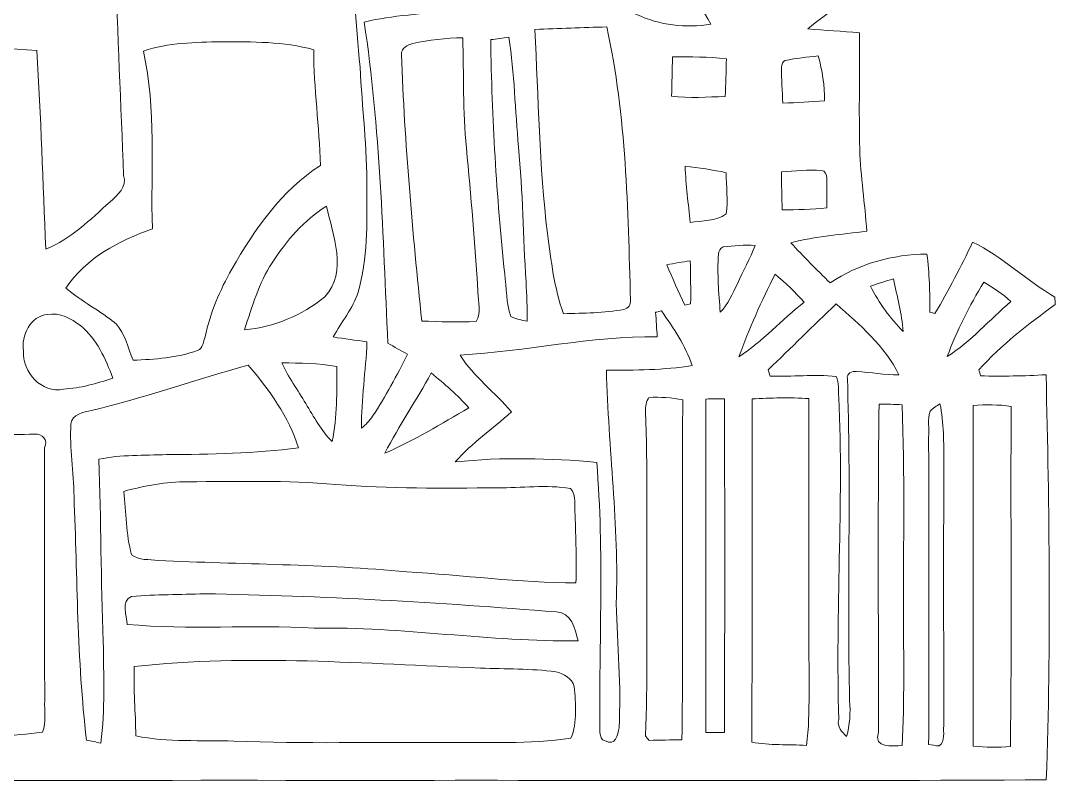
# Model space of a CAD drawing. Header units: centimetres. Extents: x -13.3 to 13.3, y -16 to 16.
# Drawn here: x -3.99 to 13.34, y -16.05 to -3.3 of the extents above; entities that cross this region are included whole.
import ezdxf

# ---------------------------------------------------------------- set-up
doc = ezdxf.new("R2010")
doc.units = ezdxf.units.CM
doc.header["$MEASUREMENT"] = 0
doc.layers.add('Layer 1', color=7, linetype='Continuous')

msp = doc.modelspace()

# ---------------------------------------------------------------- linework, layer by layer
at = {"layer": 'Layer 1', "color": 251, "lineweight": 9}
for points, knots in [([(-0.97279, 16.02839), (-0.94845, 16.03051), (-0.89977, 16.03404), (-0.87543, 16.0358), (-0.87543, 16.0358), (-0.523, 15.35882), (-0.24501, 14.64233), (0.14375, 13.9851), (0.14375, 13.9851), (0.83555, 14.03485), (1.5277, 14.08388), (2.21985, 14.12551), (2.21985, 14.12551), (1.86636, 13.57694), (1.42539, 13.08834), (1.05674, 12.54965), (1.05674, 12.54965), (1.00524, 12.47839), (1.06415, 12.39231), (1.09309, 12.32599), (1.09309, 12.32599), (1.34108, 11.83351), (1.60072, 11.34739), (1.85331, 10.85702), (1.85331, 10.85702), (2.05475, 10.51624), (1.79122, 10.14441), (1.73513, 9.79693), (1.73513, 9.79693), (2.10802, 10.02235), (2.38318, 10.3649), (2.69752, 10.65912), (2.69752, 10.65912), (3.00832, 10.24143), (3.36427, 9.85514), (3.63026, 9.40605), (3.63026, 9.40605), (3.3491, 9.25259), (3.0256, 9.18345), (2.76243, 8.99753), (2.76243, 8.99753), (3.04289, 8.94532), (3.32864, 8.92557), (3.60874, 8.87053), (3.60874, 8.87053), (3.68812, 8.21542), (3.61827, 7.55361), (3.61121, 6.89568), (3.61121, 6.89568), (3.57347, 6.8156), (3.65954, 6.60288), (3.51737, 6.57324), (3.51737, 6.57324), (3.23268, 6.50304), (2.95152, 6.40779), (2.71304, 6.23175), (2.71304, 6.23175), (2.72292, 5.90967), (2.73985, 5.58758), (2.7836, 5.26797), (2.7836, 5.26797), (3.41965, 5.67472), (3.85604, 6.3009), (4.38027, 6.82865), (4.38027, 6.82865), (4.45647, 6.92285), (4.55525, 6.76833), (4.59017, 6.71894), (4.59017, 6.71894), (4.96905, 6.20318), (5.31795, 5.66519), (5.67214, 5.13215), (5.67214, 5.13215), (5.20612, 4.92295), (4.7013, 4.81676), (4.23528, 4.60757), (4.23528, 4.60757), (4.1559, 4.57194), (4.08817, 4.5169), (4.02396, 4.4594), (4.02396, 4.4594), (4.65401, 4.40225), (5.28832, 4.40825), (5.91803, 4.34686), (5.91803, 4.34686), (6.05632, 2.56357), (6.15686, 0.77746), (6.27857, -1.00689), (6.27857, -1.00689), (6.2888, -1.15612), (6.30008, -1.3064), (6.29762, -1.45668), (6.29762, -1.45668), (5.98964, -1.46339), (5.68167, -1.47185), (5.37475, -1.49161), (5.37475, -1.49161), (5.67461, -1.71421), (6.03691, -1.82428), (6.35124, -2.02148), (6.35124, -2.02148), (5.91132, -2.35168), (5.40544, -2.5884), (4.99093, -2.95352), (4.99093, -2.95352), (5.43931, -2.99656), (5.91168, -2.98739), (6.32584, -3.19129), (6.32584, -3.19129), (6.70895, -3.37156), (7.1531, -3.42589), (7.57079, -3.35745), (7.57079, -3.35745), (7.30303, -2.85898), (6.9566, -2.40989), (6.62499, -1.9534), (6.62499, -1.9534), (7.19191, -1.78724), (7.77787, -1.70116), (8.35149, -1.56287), (8.35149, -1.56287), (8.40052, -1.92658), (8.3596, -2.29594), (8.39276, -2.66177), (8.39276, -2.66177), (8.639, -2.3792), (8.82774, -2.05288), (9.06374, -1.76219), (9.06374, -1.76219), (9.38159, -1.99361), (9.69698, -2.22786), (10.00884, -2.46739), (10.00884, -2.46739), (10.11008, -2.54395), (10.20075, -2.63461), (10.26989, -2.74221), (10.26989, -2.74221), (9.89383, -2.94082), (9.52095, -3.15355), (9.1978, -3.43294), (9.1978, -3.43294), (9.4839, -3.4647), (9.77318, -3.46893), (10.05999, -3.50068), (10.05999, -3.50068), (10.06493, -4.15085), (10.05257, -4.80102), (10.06528, -5.45154), (10.06528, -5.45154), (10.07974, -5.91086), (10.15524, -6.36629), (10.1824, -6.82526), (10.1824, -6.82526), (9.75731, -6.88417), (9.32621, -6.91133), (8.90993, -7.01858), (8.90993, -7.01858), (9.12337, -7.24929), (9.34526, -7.47296), (9.57104, -7.69203), (9.57104, -7.69203), (10.04729, -7.37065), (10.62055, -7.21402), (11.19241, -7.20943), (11.19241, -7.20943), (11.23227, -7.53152), (11.24462, -7.85854), (11.24003, -8.18345), (11.24003, -8.18345), (11.26155, -8.18909), (11.30459, -8.20003), (11.32611, -8.20568), (11.32611, -8.20568), (11.55577, -7.81797), (11.76426, -7.41792), (11.95652, -7.01046), (11.95652, -7.01046), (12.45817, -7.24894), (12.85752, -7.65146), (13.33447, -7.93192), (13.33447, -7.93192), (13.33694, -7.97319), (13.33941, -8.01447), (13.34259, -8.0561), (13.34259, -8.0561), (12.88433, -8.38242), (12.44159, -8.73378), (12.0613, -9.15006), (12.0613, -9.15006), (12.06835, -9.17546), (12.08282, -9.22626), (12.09023, -9.25166), (12.09023, -9.25166), (12.4557, -9.26013), (12.82259, -9.25413), (13.18807, -9.23261), (13.18807, -9.23261), (13.24028, -11.49498), (13.27697, -13.76016), (13.19019, -16.02253), (13.19019, -16.02253), (9.41899, -16.04898), (5.6478, -16.02641), (1.87659, -16.03381), (1.87659, -16.03381), (-3.18788, -16.02641), (-8.25271, -16.04863), (-13.31719, -16.02288), (-13.31719, -16.02288), (-13.33695, -14.31473), (-13.33201, -12.60587), (-13.32072, -10.89772), (-13.32072, -10.89772), (-13.02439, -10.88538), (-12.7277, -10.88538), (-12.43172, -10.86491), (-12.43172, -10.86491), (-12.71147, -10.39748), (-13.04802, -9.96674), (-13.34259, -9.50848), (-13.34259, -9.50848), (-12.82083, -9.28553), (-12.27226, -9.13242), (-11.72722, -8.97826), (-11.72722, -8.97826), (-11.70535, -9.24708), (-11.70112, -9.51977), (-11.65102, -9.78612), (-11.65102, -9.78612), (-11.41325, -9.47744), (-11.20793, -9.14583), (-10.98851, -8.82445), (-10.98851, -8.82445), (-10.66959, -9.11972), (-10.37785, -9.44181), (-10.07516, -9.75296), (-10.07516, -9.75296), (-9.1717, -9.7773), (-8.27, -9.69863), (-7.37606, -9.57375), (-7.37606, -9.57375), (-7.35595, -9.53424), (-7.33584, -9.49508), (-7.31538, -9.45627), (-7.31538, -9.45627), (-7.5909, -9.18322), (-7.91123, -8.96062), (-8.19556, -8.69709), (-8.19556, -8.69709), (-7.99624, -8.52), (-7.77364, -8.37042), (-7.58067, -8.18698), (-7.58067, -8.18698), (-8.66688, -8.24695), (-9.74144, -8.44027), (-10.82446, -8.53588), (-10.82446, -8.53588), (-10.96981, -6.85313), (-11.11021, -5.16932), (-11.24109, -3.48516), (-11.24109, -3.48516), (-10.07516, -3.47246), (-8.911, -3.58041), (-7.74577, -3.56559), (-7.74577, -3.56559), (-8.20086, -2.944), (-8.73495, -2.38308), (-9.19004, -1.76148), (-9.19004, -1.76148), (-8.71909, -1.53006), (-8.21638, -1.37202), (-7.7172, -1.21574), (-7.7172, -1.21574), (-7.56092, -1.16529), (-7.40005, -1.13213), (-7.23707, -1.11308), (-7.23707, -1.11308), (-7.26564, -1.75408), (-7.2727, -2.39648), (-7.24342, -3.03783), (-7.24342, -3.03783), (-7.04128, -2.72421), (-6.69767, -2.40495), (-6.79927, -1.99326), (-6.79927, -1.99326), (-6.94214, -0.60684), (-7.0822, 0.78028), (-7.1965, 2.16917), (-7.1965, 2.16917), (-6.42074, 2.20303), (-5.63052, 2.08838), (-4.86393, 2.24607), (-4.86393, 2.24607), (-5.14368, 2.72373), (-5.67461, 2.97174), (-6.05773, 3.35415), (-6.05773, 3.35415), (-5.73071, 3.56758), (-5.35006, 3.69246), (-5.04738, 3.94434), (-5.04738, 3.94434), (-4.97082, 4.13696), (-5.04914, 4.35604), (-5.04949, 4.55394), (-5.04949, 4.55394), (-5.19237, 5.70047), (-5.1772, 6.85794), (-5.27915, 8.00729), (-5.27915, 8.00729), (-4.6826, 8.05844), (-4.07794, 8.08631), (-3.49586, 8.23553), (-3.49586, 8.23553), (-3.76079, 8.83561), (-4.1111, 9.393), (-4.4219, 9.96944), (-4.4219, 9.96944), (-3.80807, 9.99095), (-3.19353, 9.95991), (-2.57899, 9.95779), (-2.57899, 9.95779), (-2.57581, 9.68122), (-2.57864, 9.40464), (-2.58005, 9.12806), (-2.58005, 9.12806), (-2.41142, 9.28681), (-2.33557, 9.51188), (-2.25408, 9.72249), (-2.25408, 9.72249), (-2.01102, 10.39136), (-2.16059, 11.11102), (-2.18494, 11.80106), (-2.18494, 11.80106), (-2.1867, 11.91465), (-2.31476, 11.95734), (-2.39202, 12.01061), (-2.39202, 12.01061), (-3.04254, 12.35986), (-3.69553, 12.70593), (-4.33653, 13.07282), (-4.33653, 13.07282), (-4.33053, 13.09258), (-4.31888, 13.13244), (-4.31289, 13.1522), (-4.31289, 13.1522), (-3.5583, 13.31342), (-2.81253, 13.51309), (-2.06111, 13.68736), (-2.06111, 13.68736), (-1.94681, 13.72087), (-1.793, 13.74134), (-1.75031, 13.87292), (-1.75031, 13.87292), (-1.49667, 14.59329), (-1.22961, 15.30908), (-0.97279, 16.02839), (-0.97279, 16.02839), (-0.97279, 16.02839), (-0.97279, 16.02839), (-0.97279, 16.02839)], [0, 0, 0, 0, 0.01098901, 0.01098901, 0.01098901, 0.01098901, 0.02197802, 0.02197802, 0.02197802, 0.02197802, 0.03296703, 0.03296703, 0.03296703, 0.03296703, 0.04395604, 0.04395604, 0.04395604, 0.04395604, 0.05494505, 0.05494505, 0.05494505, 0.05494505, 0.06593407, 0.06593407, 0.06593407, 0.06593407, 0.07692308, 0.07692308, 0.07692308, 0.07692308, 0.08791209, 0.08791209, 0.08791209, 0.08791209, 0.0989011, 0.0989011, 0.0989011, 0.0989011, 0.10989011, 0.10989011, 0.10989011, 0.10989011, 0.12087912, 0.12087912, 0.12087912, 0.12087912, 0.13186813, 0.13186813, 0.13186813, 0.13186813, 0.14285714, 0.14285714, 0.14285714, 0.14285714, 0.15384615, 0.15384615, 0.15384615, 0.15384615, 0.16483516, 0.16483516, 0.16483516, 0.16483516, 0.17582418, 0.17582418, 0.17582418, 0.17582418, 0.18681319, 0.18681319, 0.18681319, 0.18681319, 0.1978022, 0.1978022, 0.1978022, 0.1978022, 0.20879121, 0.20879121, 0.20879121, 0.20879121, 0.21978022, 0.21978022, 0.21978022, 0.21978022, 0.23076923, 0.23076923, 0.23076923, 0.23076923, 0.24175824, 0.24175824, 0.24175824, 0.24175824, 0.25274725, 0.25274725, 0.25274725, 0.25274725, 0.26373626, 0.26373626, 0.26373626, 0.26373626, 0.27472527, 0.27472527, 0.27472527, 0.27472527, 0.28571429, 0.28571429, 0.28571429, 0.28571429, 0.2967033, 0.2967033, 0.2967033, 0.2967033, 0.30769231, 0.30769231, 0.30769231, 0.30769231, 0.31868132, 0.31868132, 0.31868132, 0.31868132, 0.32967033, 0.32967033, 0.32967033, 0.32967033, 0.34065934, 0.34065934, 0.34065934, 0.34065934, 0.35164835, 0.35164835, 0.35164835, 0.35164835, 0.36263736, 0.36263736, 0.36263736, 0.36263736, 0.37362637, 0.37362637, 0.37362637, 0.37362637, 0.38461538, 0.38461538, 0.38461538, 0.38461538, 0.3956044, 0.3956044, 0.3956044, 0.3956044, 0.40659341, 0.40659341, 0.40659341, 0.40659341, 0.41758242, 0.41758242, 0.41758242, 0.41758242, 0.42857143, 0.42857143, 0.42857143, 0.42857143, 0.43956044, 0.43956044, 0.43956044, 0.43956044, 0.45054945, 0.45054945, 0.45054945, 0.45054945, 0.46153846, 0.46153846, 0.46153846, 0.46153846, 0.47252747, 0.47252747, 0.47252747, 0.47252747, 0.48351648, 0.48351648, 0.48351648, 0.48351648, 0.49450549, 0.49450549, 0.49450549, 0.49450549, 0.50549451, 0.50549451, 0.50549451, 0.50549451, 0.51648352, 0.51648352, 0.51648352, 0.51648352, 0.52747253, 0.52747253, 0.52747253, 0.52747253, 0.53846154, 0.53846154, 0.53846154, 0.53846154, 0.54945055, 0.54945055, 0.54945055, 0.54945055, 0.56043956, 0.56043956, 0.56043956, 0.56043956, 0.57142857, 0.57142857, 0.57142857, 0.57142857, 0.58241758, 0.58241758, 0.58241758, 0.58241758, 0.59340659, 0.59340659, 0.59340659, 0.59340659, 0.6043956, 0.6043956, 0.6043956, 0.6043956, 0.61538462, 0.61538462, 0.61538462, 0.61538462, 0.62637363, 0.62637363, 0.62637363, 0.62637363, 0.63736264, 0.63736264, 0.63736264, 0.63736264, 0.64835165, 0.64835165, 0.64835165, 0.64835165, 0.65934066, 0.65934066, 0.65934066, 0.65934066, 0.67032967, 0.67032967, 0.67032967, 0.67032967, 0.68131868, 0.68131868, 0.68131868, 0.68131868, 0.69230769, 0.69230769, 0.69230769, 0.69230769, 0.7032967, 0.7032967, 0.7032967, 0.7032967, 0.71428571, 0.71428571, 0.71428571, 0.71428571, 0.72527473, 0.72527473, 0.72527473, 0.72527473, 0.73626374, 0.73626374, 0.73626374, 0.73626374, 0.74725275, 0.74725275, 0.74725275, 0.74725275, 0.75824176, 0.75824176, 0.75824176, 0.75824176, 0.76923077, 0.76923077, 0.76923077, 0.76923077, 0.78021978, 0.78021978, 0.78021978, 0.78021978, 0.79120879, 0.79120879, 0.79120879, 0.79120879, 0.8021978, 0.8021978, 0.8021978, 0.8021978, 0.81318681, 0.81318681, 0.81318681, 0.81318681, 0.82417582, 0.82417582, 0.82417582, 0.82417582, 0.83516484, 0.83516484, 0.83516484, 0.83516484, 0.84615385, 0.84615385, 0.84615385, 0.84615385, 0.85714286, 0.85714286, 0.85714286, 0.85714286, 0.86813187, 0.86813187, 0.86813187, 0.86813187, 0.87912088, 0.87912088, 0.87912088, 0.87912088, 0.89010989, 0.89010989, 0.89010989, 0.89010989, 0.9010989, 0.9010989, 0.9010989, 0.9010989, 0.91208791, 0.91208791, 0.91208791, 0.91208791, 0.92307692, 0.92307692, 0.92307692, 0.92307692, 0.93406593, 0.93406593, 0.93406593, 0.93406593, 0.94505495, 0.94505495, 0.94505495, 0.94505495, 0.95604396, 0.95604396, 0.95604396, 0.95604396, 0.96703297, 0.96703297, 0.96703297, 0.96703297, 0.97802198, 0.97802198, 0.97802198, 0.97802198, 1, 1, 1, 1]), ([(-1.88966, 3.77254), (-1.61767, 3.39648), (-1.27265, 3.0818), (-0.99466, 2.71068), (-0.99466, 2.71068), (-1.45645, 2.48772), (-1.9454, 2.31769), (-2.38179, 2.04428), (-2.38179, 2.04428), (-1.73409, 1.9388), (-1.07051, 1.9956), (-0.41717, 1.94409), (-0.41717, 1.94409), (-0.39459, 1.80863), (-0.38506, 1.67246), (-0.38189, 1.53487), (-0.38189, 1.53487), (-0.3452, 0.4088), (-0.26759, -0.7162), (-0.26865, -1.84333), (-0.26865, -1.84333), (-0.24536, -1.86908), (-0.22173, -1.89519), (-0.19809, -1.92129), (-0.19809, -1.92129), (0.36988, -1.88813), (0.93857, -1.85709), (1.50794, -1.86132), (1.50794, -1.86132), (1.58979, -2.59721), (1.62083, -3.3377), (1.69456, -4.07465), (1.69456, -4.07465), (1.72913, -4.75692), (1.81697, -5.43672), (1.80921, -6.12076), (1.80921, -6.12076), (1.81098, -6.69755), (1.82333, -7.28598), (1.66246, -7.84655), (1.66246, -7.84655), (1.57673, -8.12383), (1.37953, -8.34679), (1.24442, -8.59867), (1.24442, -8.59867), (1.43139, -8.63465), (1.6233, -8.64806), (1.81133, -8.68228), (1.81133, -8.68228), (1.79052, -9.16417), (1.71432, -9.64395), (1.71961, -10.12655), (1.71961, -10.12655), (1.78981, -10.06869), (1.85719, -10.00519), (1.90482, -9.92688), (1.90482, -9.92688), (2.12424, -9.59456), (2.31298, -9.24355), (2.49007, -8.88724), (2.49007, -8.88724), (2.37824, -8.82903), (2.26747, -8.76871), (2.1613, -8.70133), (2.1613, -8.70133), (2.07556, -6.90498), (2.0357, -5.09947), (1.76371, -3.319), (1.76371, -3.319), (2.24666, -3.20011), (2.74902, -3.19588), (3.23833, -3.11227), (3.23833, -3.11227), (2.91024, -2.64025), (2.46291, -2.26772), (2.07309, -1.85003), (2.07309, -1.85003), (2.1613, -1.72868), (2.26007, -1.61438), (2.33838, -1.48596), (2.33838, -1.48596), (1.57391, -1.38966), (0.8105, -1.56111), (0.04638, -1.50854), (0.04638, -1.50854), (0.01993, -0.76453), (-0.02558, -0.02123), (-0.05663, 0.72278), (-0.05663, 0.72278), (-0.07074, 1.78287), (-0.04181, 2.85179), (-0.22067, 3.9013), (-0.22067, 3.9013), (-0.77665, 3.85509), (-1.33404, 3.82581), (-1.88966, 3.77254), (-1.88966, 3.77254), (-1.88966, 3.77254), (-1.88966, 3.77254), (-1.88966, 3.77254)], [0, 0, 0, 0, 0.03846154, 0.03846154, 0.03846154, 0.03846154, 0.07692308, 0.07692308, 0.07692308, 0.07692308, 0.11538462, 0.11538462, 0.11538462, 0.11538462, 0.15384615, 0.15384615, 0.15384615, 0.15384615, 0.19230769, 0.19230769, 0.19230769, 0.19230769, 0.23076923, 0.23076923, 0.23076923, 0.23076923, 0.26923077, 0.26923077, 0.26923077, 0.26923077, 0.30769231, 0.30769231, 0.30769231, 0.30769231, 0.34615385, 0.34615385, 0.34615385, 0.34615385, 0.38461538, 0.38461538, 0.38461538, 0.38461538, 0.42307692, 0.42307692, 0.42307692, 0.42307692, 0.46153846, 0.46153846, 0.46153846, 0.46153846, 0.5, 0.5, 0.5, 0.5, 0.53846154, 0.53846154, 0.53846154, 0.53846154, 0.57692308, 0.57692308, 0.57692308, 0.57692308, 0.61538462, 0.61538462, 0.61538462, 0.61538462, 0.65384615, 0.65384615, 0.65384615, 0.65384615, 0.69230769, 0.69230769, 0.69230769, 0.69230769, 0.73076923, 0.73076923, 0.73076923, 0.73076923, 0.76923077, 0.76923077, 0.76923077, 0.76923077, 0.80769231, 0.80769231, 0.80769231, 0.80769231, 0.84615385, 0.84615385, 0.84615385, 0.84615385, 0.88461538, 0.88461538, 0.88461538, 0.88461538, 0.92307692, 0.92307692, 0.92307692, 0.92307692, 1, 1, 1, 1]), ([(-5.32148, -2.11814), (-5.20542, -2.28218), (-5.03503, -2.39154), (-4.87169, -2.50302), (-4.87169, -2.50302), (-4.86746, -2.54324), (-4.86322, -2.58381), (-4.85864, -2.62438), (-4.85864, -2.62438), (-5.34547, -2.9821), (-5.89828, -3.25444), (-6.34383, -3.66472), (-6.34383, -3.66472), (-5.47353, -3.76279), (-4.59476, -3.7261), (-3.72199, -3.79736), (-3.72199, -3.79736), (-3.64791, -4.90544), (-3.6218, -6.01598), (-3.56853, -7.12512), (-3.56853, -7.12512), (-3.14908, -6.95825), (-2.82488, -6.63158), (-2.49397, -6.33595), (-2.49397, -6.33595), (-2.36873, -6.22095), (-2.20222, -6.08795), (-2.26784, -5.89004), (-2.26784, -5.89004), (-2.30418, -4.70118), (-2.38108, -3.51373), (-2.38919, -2.32381), (-2.38919, -2.32381), (-2.24173, -2.25678), (-2.09674, -2.18482), (-1.9521, -2.11179), (-1.9521, -2.11179), (-3.07499, -2.09098), (-4.19894, -2.08569), (-5.32148, -2.11814), (-5.32148, -2.11814), (-5.32148, -2.11814), (-5.32148, -2.11814), (-5.32148, -2.11814)], [0, 0, 0, 0, 0.08333333, 0.08333333, 0.08333333, 0.08333333, 0.16666667, 0.16666667, 0.16666667, 0.16666667, 0.25, 0.25, 0.25, 0.25, 0.33333333, 0.33333333, 0.33333333, 0.33333333, 0.41666667, 0.41666667, 0.41666667, 0.41666667, 0.5, 0.5, 0.5, 0.5, 0.58333333, 0.58333333, 0.58333333, 0.58333333, 0.66666667, 0.66666667, 0.66666667, 0.66666667, 0.75, 0.75, 0.75, 0.75, 0.83333333, 0.83333333, 0.83333333, 0.83333333, 1, 1, 1, 1]), ([(4.62332, -3.44388), (4.68188, -4.58512), (4.69988, -5.73023), (4.83323, -6.86653), (4.83323, -6.86653), (4.8985, -7.31773), (4.94295, -7.78058), (5.10593, -8.21026), (5.10593, -8.21026), (5.44248, -8.19756), (5.78327, -8.20215), (6.11558, -8.13688), (6.11558, -8.13688), (6.19531, -8.12701), (6.23059, -8.05257), (6.22635, -7.97955), (6.22635, -7.97955), (6.18261, -6.44884), (6.15756, -4.90473), (5.82842, -3.40225), (5.82842, -3.40225), (5.42625, -3.4079), (5.02479, -3.42836), (4.62332, -3.44388), (4.62332, -3.44388), (4.62332, -3.44388), (4.62332, -3.44388), (4.62332, -3.44388)], [0, 0, 0, 0, 0.125, 0.125, 0.125, 0.125, 0.25, 0.25, 0.25, 0.25, 0.375, 0.375, 0.375, 0.375, 0.5, 0.5, 0.5, 0.5, 0.625, 0.625, 0.625, 0.625, 0.75, 0.75, 0.75, 0.75, 1, 1, 1, 1]), ([(2.57686, -3.67989), (2.48831, -3.70211), (2.38742, -3.75715), (2.38671, -3.86122), (2.38671, -3.86122), (2.44351, -5.35523), (2.57263, -6.84607), (2.72997, -8.33303), (2.72997, -8.33303), (3.0323, -8.34255), (3.33569, -8.35384), (3.63873, -8.33832), (3.63873, -8.33832), (3.73715, -8.19439), (3.66448, -8.00741), (3.67083, -7.85008), (3.67083, -7.85008), (3.62215, -7.04257), (3.55336, -6.23682), (3.4768, -5.43143), (3.4768, -5.43143), (3.41648, -4.81689), (3.43341, -4.19883), (3.41648, -3.58288), (3.41648, -3.58288), (3.13461, -3.59205), (2.85133, -3.61321), (2.57686, -3.67989), (2.57686, -3.67989), (2.57686, -3.67989), (2.57686, -3.67989), (2.57686, -3.67989)], [0, 0, 0, 0, 0.11111111, 0.11111111, 0.11111111, 0.11111111, 0.22222222, 0.22222222, 0.22222222, 0.22222222, 0.33333333, 0.33333333, 0.33333333, 0.33333333, 0.44444444, 0.44444444, 0.44444444, 0.44444444, 0.55555556, 0.55555556, 0.55555556, 0.55555556, 0.66666667, 0.66666667, 0.66666667, 0.66666667, 0.77777778, 0.77777778, 0.77777778, 0.77777778, 1, 1, 1, 1]), ([(3.88531, -3.61463), (3.89837, -4.92731), (3.98445, -6.23788), (4.11815, -7.54351), (4.11815, -7.54351), (4.15061, -7.77881), (4.14073, -8.02823), (4.21975, -8.25506), (4.21975, -8.25506), (4.30512, -8.29916), (4.40002, -8.31821), (4.49422, -8.33444), (4.49422, -8.33444), (4.50409, -8.11395), (4.48398, -7.89311), (4.47517, -7.67369), (4.47517, -7.67369), (4.4286, -6.92121), (4.42013, -6.16627), (4.35028, -5.4152), (4.35028, -5.4152), (4.29207, -4.80208), (4.28149, -4.18401), (4.18836, -3.57441), (4.18836, -3.57441), (4.08569, -3.5864), (3.98622, -3.60087), (3.88531, -3.61463), (3.88531, -3.61463), (3.88531, -3.61463), (3.88531, -3.61463), (3.88531, -3.61463)], [0, 0, 0, 0, 0.11111111, 0.11111111, 0.11111111, 0.11111111, 0.22222222, 0.22222222, 0.22222222, 0.22222222, 0.33333333, 0.33333333, 0.33333333, 0.33333333, 0.44444444, 0.44444444, 0.44444444, 0.44444444, 0.55555556, 0.55555556, 0.55555556, 0.55555556, 0.66666667, 0.66666667, 0.66666667, 0.66666667, 0.77777778, 0.77777778, 0.77777778, 0.77777778, 1, 1, 1, 1]), ([(-1.93517, -3.80724), (-1.71292, -4.78444), (-1.81699, -5.79338), (-1.78348, -6.78575), (-1.78348, -6.78575), (-2.34086, -6.98365), (-2.89896, -7.2747), (-3.2348, -7.77987), (-3.2348, -7.77987), (-2.97093, -8.00283), (-2.65942, -8.16087), (-2.39025, -8.37748), (-2.39025, -8.37748), (-2.2375, -8.54752), (-2.19728, -8.78458), (-2.10627, -8.98919), (-2.10627, -8.98919), (-1.7422, -8.97367), (-1.37178, -8.95321), (-1.02677, -8.82445), (-1.02677, -8.82445), (-0.93646, -8.78776), (-0.92905, -8.67663), (-0.90118, -8.59655), (-0.90118, -8.59655), (-0.81581, -8.19615), (-0.65494, -7.81586), (-0.45209, -7.46131), (-0.45209, -7.46131), (-0.07391, -6.79845), (0.37905, -6.14334), (1.031, -5.72212), (1.031, -5.72212), (1.01052, -5.07513), (0.92163, -4.43201), (0.9181, -3.78396), (0.9181, -3.78396), (0.41645, -3.64426), (-0.11272, -3.65202), (-0.62848, -3.64849), (-0.62848, -3.64849), (-1.06593, -3.65872), (-1.51678, -3.66401), (-1.93517, -3.80724), (-1.93517, -3.80724), (-1.93517, -3.80724), (-1.93517, -3.80724), (-1.93517, -3.80724)], [0, 0, 0, 0, 0.07692308, 0.07692308, 0.07692308, 0.07692308, 0.15384615, 0.15384615, 0.15384615, 0.15384615, 0.23076923, 0.23076923, 0.23076923, 0.23076923, 0.30769231, 0.30769231, 0.30769231, 0.30769231, 0.38461538, 0.38461538, 0.38461538, 0.38461538, 0.46153846, 0.46153846, 0.46153846, 0.46153846, 0.53846154, 0.53846154, 0.53846154, 0.53846154, 0.61538462, 0.61538462, 0.61538462, 0.61538462, 0.69230769, 0.69230769, 0.69230769, 0.69230769, 0.76923077, 0.76923077, 0.76923077, 0.76923077, 0.84615385, 0.84615385, 0.84615385, 0.84615385, 1, 1, 1, 1]), ([(6.9305, -3.90426), (6.92309, -4.12263), (6.91921, -4.34099), (6.91533, -4.56007), (6.91533, -4.56007), (7.21202, -4.60664), (7.51399, -4.56889), (7.8128, -4.5703), (7.8128, -4.5703), (7.82267, -4.35899), (7.82797, -4.14732), (7.83149, -3.93671), (7.83149, -3.93671), (7.53269, -3.90038), (7.23036, -3.90461), (6.9305, -3.90426), (6.9305, -3.90426), (6.9305, -3.90426), (6.9305, -3.90426), (6.9305, -3.90426)], [0, 0, 0, 0, 0.16666667, 0.16666667, 0.16666667, 0.16666667, 0.33333333, 0.33333333, 0.33333333, 0.33333333, 0.5, 0.5, 0.5, 0.5, 0.66666667, 0.66666667, 0.66666667, 0.66666667, 1, 1, 1, 1]), ([(8.81715, -3.96634), (8.76987, -3.97411), (8.76036, -4.03443), (8.75823, -4.07394), (8.75823, -4.07394), (8.75224, -4.27573), (8.76635, -4.47823), (8.7801, -4.68037), (8.7801, -4.68037), (9.01189, -4.66908), (9.24507, -4.65744), (9.47684, -4.63839), (9.47684, -4.63839), (9.47861, -4.38439), (9.4391, -4.13215), (9.37243, -3.88803), (9.37243, -3.88803), (9.18651, -3.90778), (8.99954, -3.92401), (8.81715, -3.96634), (8.81715, -3.96634), (8.81715, -3.96634), (8.81715, -3.96634), (8.81715, -3.96634)], [0, 0, 0, 0, 0.14285714, 0.14285714, 0.14285714, 0.14285714, 0.28571429, 0.28571429, 0.28571429, 0.28571429, 0.42857143, 0.42857143, 0.42857143, 0.42857143, 0.57142857, 0.57142857, 0.57142857, 0.57142857, 0.71428571, 0.71428571, 0.71428571, 0.71428571, 1, 1, 1, 1]), ([(7.13934, -5.73764), (7.15416, -6.05338), (7.19649, -6.36735), (7.2233, -6.68238), (7.2233, -6.68238), (7.42298, -6.64816), (7.65687, -6.66051), (7.82832, -6.53668), (7.82832, -6.53668), (7.86395, -6.30844), (7.82761, -6.07455), (7.83008, -5.84559), (7.83008, -5.84559), (7.60219, -5.79585), (7.37077, -5.76375), (7.13934, -5.73764), (7.13934, -5.73764), (7.13934, -5.73764), (7.13934, -5.73764), (7.13934, -5.73764)], [0, 0, 0, 0, 0.16666667, 0.16666667, 0.16666667, 0.16666667, 0.33333333, 0.33333333, 0.33333333, 0.33333333, 0.5, 0.5, 0.5, 0.5, 0.66666667, 0.66666667, 0.66666667, 0.66666667, 1, 1, 1, 1]), ([(8.75401, -5.82901), (8.75718, -6.04244), (8.76142, -6.25623), (8.76812, -6.47036), (8.76812, -6.47036), (9.01718, -6.46754), (9.26658, -6.45837), (9.5153, -6.43614), (9.5153, -6.43614), (9.51318, -6.26787), (9.5153, -6.09959), (9.51318, -5.93132), (9.51318, -5.93132), (9.51389, -5.87875), (9.48285, -5.81031), (9.42464, -5.80679), (9.42464, -5.80679), (9.20061, -5.79091), (8.97696, -5.81525), (8.75401, -5.82901), (8.75401, -5.82901), (8.75401, -5.82901), (8.75401, -5.82901), (8.75401, -5.82901)], [0, 0, 0, 0, 0.14285714, 0.14285714, 0.14285714, 0.14285714, 0.28571429, 0.28571429, 0.28571429, 0.28571429, 0.42857143, 0.42857143, 0.42857143, 0.42857143, 0.57142857, 0.57142857, 0.57142857, 0.57142857, 0.71428571, 0.71428571, 0.71428571, 0.71428571, 1, 1, 1, 1]), ([(0.22101, -7.35724), (-0.00336, -7.69838), (-0.11201, -8.09596), (-0.24289, -8.47767), (-0.24289, -8.47767), (0.24994, -8.43992), (0.72372, -8.23425), (1.10648, -7.92663), (1.10648, -7.92663), (1.49171, -7.49906), (1.24265, -6.89334), (1.13153, -6.40792), (1.13153, -6.40792), (0.75441, -6.64181), (0.45843, -6.98648), (0.22101, -7.35724), (0.22101, -7.35724), (0.22101, -7.35724), (0.22101, -7.35724), (0.22101, -7.35724)], [0, 0, 0, 0, 0.16666667, 0.16666667, 0.16666667, 0.16666667, 0.33333333, 0.33333333, 0.33333333, 0.33333333, 0.5, 0.5, 0.5, 0.5, 0.66666667, 0.66666667, 0.66666667, 0.66666667, 1, 1, 1, 1]), ([(7.78034, -7.08808), (7.73272, -7.11171), (7.69673, -7.15828), (7.69744, -7.21296), (7.69744, -7.21296), (7.67909, -7.53681), (7.70061, -7.86172), (7.7306, -8.18486), (7.7306, -8.18486), (7.8636, -8.05186), (7.93344, -7.87371), (8.01635, -7.70896), (8.01635, -7.70896), (8.11442, -7.49306), (8.22872, -7.28422), (8.31515, -7.06303), (8.31515, -7.06303), (8.13665, -7.05315), (7.95708, -7.06867), (7.78034, -7.08808), (7.78034, -7.08808), (7.78034, -7.08808), (7.78034, -7.08808), (7.78034, -7.08808)], [0, 0, 0, 0, 0.14285714, 0.14285714, 0.14285714, 0.14285714, 0.28571429, 0.28571429, 0.28571429, 0.28571429, 0.42857143, 0.42857143, 0.42857143, 0.42857143, 0.57142857, 0.57142857, 0.57142857, 0.57142857, 0.71428571, 0.71428571, 0.71428571, 0.71428571, 1, 1, 1, 1]), ([(6.83419, -7.39076), (6.92732, -7.6183), (7.03527, -7.83914), (7.13582, -8.06351), (7.13582, -8.06351), (7.16016, -8.05857), (7.20849, -8.04798), (7.23248, -8.04304), (7.23248, -8.04304), (7.23812, -7.80316), (7.23142, -7.56291), (7.22648, -7.32373), (7.22648, -7.32373), (7.09383, -7.34031), (6.96401, -7.36254), (6.83419, -7.39076), (6.83419, -7.39076), (6.83419, -7.39076), (6.83419, -7.39076), (6.83419, -7.39076)], [0, 0, 0, 0, 0.16666667, 0.16666667, 0.16666667, 0.16666667, 0.33333333, 0.33333333, 0.33333333, 0.33333333, 0.5, 0.5, 0.5, 0.5, 0.66666667, 0.66666667, 0.66666667, 0.66666667, 1, 1, 1, 1]), ([(8.64888, -7.54704), (8.41675, -7.99471), (8.21567, -8.46144), (8.0421, -8.93451), (8.0421, -8.93451), (8.43898, -8.66923), (8.76212, -8.3101), (9.13571, -8.01482), (9.13571, -8.01482), (8.98578, -7.84655), (8.82033, -7.69274), (8.64888, -7.54704), (8.64888, -7.54704), (8.64888, -7.54704), (8.64888, -7.54704), (8.64888, -7.54704)], [0, 0, 0, 0, 0.2, 0.2, 0.2, 0.2, 0.4, 0.4, 0.4, 0.4, 0.6, 0.6, 0.6, 0.6, 1, 1, 1, 1]), ([(10.24908, -7.74953), (10.38843, -8.03034), (10.57893, -8.2847), (10.79624, -8.50977), (10.79624, -8.50977), (10.76837, -8.21026), (10.69428, -7.91746), (10.62937, -7.62465), (10.62937, -7.62465), (10.50096, -7.66205), (10.37432, -7.70403), (10.24908, -7.74953), (10.24908, -7.74953), (10.24908, -7.74953), (10.24908, -7.74953), (10.24908, -7.74953)], [0, 0, 0, 0, 0.2, 0.2, 0.2, 0.2, 0.4, 0.4, 0.4, 0.4, 0.6, 0.6, 0.6, 0.6, 1, 1, 1, 1]), ([(11.53284, -8.92922), (11.92901, -8.67416), (12.24016, -8.31116), (12.59576, -8.00636), (12.59576, -8.00636), (12.46664, -7.87089), (12.30154, -7.7774), (12.14455, -7.67968), (12.14455, -7.67968), (11.90678, -8.07726), (11.68877, -8.49248), (11.53284, -8.92922), (11.53284, -8.92922), (11.53284, -8.92922), (11.53284, -8.92922), (11.53284, -8.92922)], [0, 0, 0, 0, 0.2, 0.2, 0.2, 0.2, 0.4, 0.4, 0.4, 0.4, 0.6, 0.6, 0.6, 0.6, 1, 1, 1, 1]), ([(8.53352, -9.14865), (8.54093, -9.17546), (8.55609, -9.22838), (8.56351, -9.25484), (8.56351, -9.25484), (8.93181, -9.26965), (9.30469, -9.22132), (9.67052, -9.26224), (9.67052, -9.26224), (9.72697, -9.36984), (9.70085, -9.49649), (9.71638, -9.61255), (9.71638, -9.61255), (9.79752, -11.41172), (9.65535, -13.21124), (9.71674, -15.01041), (9.71674, -15.01041), (9.67546, -15.13811), (9.776, -15.21854), (9.84585, -15.29933), (9.84585, -15.29933), (9.90195, -15.10248), (9.91359, -14.89646), (9.89736, -14.69361), (9.89736, -14.69361), (9.85397, -12.89374), (9.92276, -11.09246), (9.85855, -9.29294), (9.85855, -9.29294), (9.84127, -9.20545), (9.94216, -9.17052), (10.01201, -9.17687), (10.01201, -9.17687), (10.24802, -9.19451), (10.48297, -9.23614), (10.72074, -9.23332), (10.72074, -9.23332), (10.48756, -8.75036), (10.06775, -8.39335), (9.67229, -8.04622), (9.67229, -8.04622), (9.28776, -8.40852), (8.91523, -8.78353), (8.53352, -9.14865), (8.53352, -9.14865), (8.53352, -9.14865), (8.53352, -9.14865), (8.53352, -9.14865)], [0, 0, 0, 0, 0.07692308, 0.07692308, 0.07692308, 0.07692308, 0.15384615, 0.15384615, 0.15384615, 0.15384615, 0.23076923, 0.23076923, 0.23076923, 0.23076923, 0.30769231, 0.30769231, 0.30769231, 0.30769231, 0.38461538, 0.38461538, 0.38461538, 0.38461538, 0.46153846, 0.46153846, 0.46153846, 0.46153846, 0.53846154, 0.53846154, 0.53846154, 0.53846154, 0.61538462, 0.61538462, 0.61538462, 0.61538462, 0.69230769, 0.69230769, 0.69230769, 0.69230769, 0.76923077, 0.76923077, 0.76923077, 0.76923077, 0.84615385, 0.84615385, 0.84615385, 0.84615385, 1, 1, 1, 1]), ([(-3.54207, -8.22084), (-3.82147, -8.24624), (-3.98869, -8.57856), (-3.94353, -8.83609), (-3.94353, -8.83609), (-3.96788, -9.18781), (-3.6405, -9.55117), (-3.27361, -9.47391), (-3.27361, -9.47391), (-2.98998, -9.4598), (-2.71587, -9.3776), (-2.44705, -9.29082), (-2.44705, -9.29082), (-2.56876, -8.96732), (-2.71269, -8.63254), (-2.98821, -8.40958), (-2.98821, -8.40958), (-3.14484, -8.28858), (-3.33746, -8.18839), (-3.54207, -8.22084), (-3.54207, -8.22084), (-3.54207, -8.22084), (-3.54207, -8.22084), (-3.54207, -8.22084)], [0, 0, 0, 0, 0.14285714, 0.14285714, 0.14285714, 0.14285714, 0.28571429, 0.28571429, 0.28571429, 0.28571429, 0.42857143, 0.42857143, 0.42857143, 0.42857143, 0.57142857, 0.57142857, 0.57142857, 0.57142857, 0.71428571, 0.71428571, 0.71428571, 0.71428571, 1, 1, 1, 1]), ([(6.64687, -8.18592), (6.65463, -8.32421), (6.66556, -8.46073), (6.67438, -8.59938), (6.67438, -8.59938), (5.56384, -8.58209), (4.47693, -8.83891), (3.37238, -8.90488), (3.37238, -8.90488), (3.6031, -9.26754), (3.95588, -9.52859), (4.22963, -9.85632), (4.22963, -9.85632), (3.9213, -10.14137), (3.56465, -10.37561), (3.28913, -10.69488), (3.28913, -10.69488), (4.07722, -10.61162), (4.87098, -10.62926), (5.65979, -10.70193), (5.65979, -10.70193), (5.7875, -12.20935), (5.69578, -13.72594), (5.71447, -15.23654), (5.71447, -15.23654), (5.73176, -15.27887), (5.72753, -15.37377), (5.79138, -15.36601), (5.79138, -15.36601), (5.98223, -15.46796), (6.01398, -15.26864), (6.03515, -15.15187), (6.03515, -15.15187), (6.07113, -14.45725), (6.00904, -13.76334), (5.98576, -13.07013), (5.98576, -13.07013), (6.03868, -11.76273), (5.8517, -10.46275), (5.82278, -9.15747), (5.82278, -9.15747), (6.3022, -9.15606), (6.7848, -9.15535), (7.25964, -9.0788), (7.25964, -9.0788), (7.14675, -8.74437), (6.94532, -8.44944), (6.74423, -8.16334), (6.74423, -8.16334), (6.71989, -8.16899), (6.67121, -8.18028), (6.64687, -8.18592), (6.64687, -8.18592), (6.64687, -8.18592), (6.64687, -8.18592), (6.64687, -8.18592)], [0, 0, 0, 0, 0.06666667, 0.06666667, 0.06666667, 0.06666667, 0.13333333, 0.13333333, 0.13333333, 0.13333333, 0.2, 0.2, 0.2, 0.2, 0.26666667, 0.26666667, 0.26666667, 0.26666667, 0.33333333, 0.33333333, 0.33333333, 0.33333333, 0.4, 0.4, 0.4, 0.4, 0.46666667, 0.46666667, 0.46666667, 0.46666667, 0.53333333, 0.53333333, 0.53333333, 0.53333333, 0.6, 0.6, 0.6, 0.6, 0.66666667, 0.66666667, 0.66666667, 0.66666667, 0.73333333, 0.73333333, 0.73333333, 0.73333333, 0.8, 0.8, 0.8, 0.8, 0.86666667, 0.86666667, 0.86666667, 0.86666667, 1, 1, 1, 1]), ([(-2.80653, -9.83092), (-2.93212, -9.86338), (-3.12826, -9.89372), (-3.14837, -10.05705), (-3.14837, -10.05705), (-3.17483, -10.46204), (-3.09863, -10.86562), (-3.09687, -11.27131), (-3.09687, -11.27131), (-3.04113, -12.63409), (-3.04713, -14.00181), (-2.88873, -15.3586), (-2.88873, -15.3586), (-2.809, -15.37483), (-2.72963, -15.39176), (-2.64954, -15.40834), (-2.64954, -15.40834), (-2.57229, -14.84425), (-2.60333, -14.2724), (-2.60615, -13.70513), (-2.60615, -13.70513), (-2.65096, -12.68736), (-2.64214, -11.66819), (-2.67988, -10.65007), (-2.67988, -10.65007), (-2.30876, -10.56752), (-1.92353, -10.58975), (-1.54606, -10.56999), (-1.54606, -10.56999), (-0.80875, -10.57176), (-0.07003, -10.54988), (0.66269, -10.45993), (0.66269, -10.45993), (0.50111, -9.9364), (0.17197, -9.48379), (-0.17763, -9.07033), (-0.17763, -9.07033), (-1.05569, -9.31728), (-1.91859, -9.6189), (-2.80653, -9.83092), (-2.80653, -9.83092), (-2.80653, -9.83092), (-2.80653, -9.83092), (-2.80653, -9.83092)], [0, 0, 0, 0, 0.08333333, 0.08333333, 0.08333333, 0.08333333, 0.16666667, 0.16666667, 0.16666667, 0.16666667, 0.25, 0.25, 0.25, 0.25, 0.33333333, 0.33333333, 0.33333333, 0.33333333, 0.41666667, 0.41666667, 0.41666667, 0.41666667, 0.5, 0.5, 0.5, 0.5, 0.58333333, 0.58333333, 0.58333333, 0.58333333, 0.66666667, 0.66666667, 0.66666667, 0.66666667, 0.75, 0.75, 0.75, 0.75, 0.83333333, 0.83333333, 0.83333333, 0.83333333, 1, 1, 1, 1]), ([(0.3847, -9.03294), (0.493, -9.27494), (0.65351, -9.48767), (0.78439, -9.71733), (0.78439, -9.71733), (0.92163, -9.93499), (1.03945, -10.17312), (1.22889, -10.35198), (1.22889, -10.35198), (1.31215, -9.93817), (1.30862, -9.51236), (1.30509, -9.09256), (1.30509, -9.09256), (1.00135, -9.04035), (0.69197, -9.03823), (0.3847, -9.03294), (0.3847, -9.03294), (0.3847, -9.03294), (0.3847, -9.03294), (0.3847, -9.03294)], [0, 0, 0, 0, 0.16666667, 0.16666667, 0.16666667, 0.16666667, 0.33333333, 0.33333333, 0.33333333, 0.33333333, 0.5, 0.5, 0.5, 0.5, 0.66666667, 0.66666667, 0.66666667, 0.66666667, 1, 1, 1, 1]), ([(2.88696, -9.20298), (2.64002, -9.657), (2.34932, -10.08633), (2.1126, -10.546), (2.1126, -10.546), (2.60261, -10.3361), (3.0577, -10.05176), (3.51949, -9.78753), (3.51949, -9.78753), (3.32546, -9.57551), (3.10956, -9.38395), (2.88696, -9.20298), (2.88696, -9.20298), (2.88696, -9.20298), (2.88696, -9.20298), (2.88696, -9.20298)], [0, 0, 0, 0, 0.2, 0.2, 0.2, 0.2, 0.4, 0.4, 0.4, 0.4, 0.6, 0.6, 0.6, 0.6, 1, 1, 1, 1]), ([(6.53539, -9.61185), (6.48953, -9.68064), (6.47506, -9.76425), (6.4793, -9.84609), (6.4793, -9.84609), (6.51493, -10.77919), (6.49235, -11.71334), (6.49799, -12.64715), (6.49799, -12.64715), (6.492, -13.52592), (6.51634, -14.40574), (6.47471, -15.28416), (6.47471, -15.28416), (6.49623, -15.30956), (6.5181, -15.33567), (6.53997, -15.36213), (6.53997, -15.36213), (6.72201, -15.3593), (6.90404, -15.35578), (7.08678, -15.35154), (7.08678, -15.35154), (7.11465, -13.45324), (7.08502, -11.55424), (7.1023, -9.65559), (7.1023, -9.65559), (6.91745, -9.60938), (6.72412, -9.60867), (6.53539, -9.61185), (6.53539, -9.61185), (6.53539, -9.61185), (6.53539, -9.61185), (6.53539, -9.61185)], [0, 0, 0, 0, 0.11111111, 0.11111111, 0.11111111, 0.11111111, 0.22222222, 0.22222222, 0.22222222, 0.22222222, 0.33333333, 0.33333333, 0.33333333, 0.33333333, 0.44444444, 0.44444444, 0.44444444, 0.44444444, 0.55555556, 0.55555556, 0.55555556, 0.55555556, 0.66666667, 0.66666667, 0.66666667, 0.66666667, 0.77777778, 0.77777778, 0.77777778, 0.77777778, 1, 1, 1, 1]), ([(7.48683, -9.63972), (7.48542, -11.50344), (7.48436, -13.36717), (7.48753, -15.23089), (7.48753, -15.23089), (7.59196, -15.23124), (7.69708, -15.23089), (7.80257, -15.22983), (7.80257, -15.22983), (7.80362, -13.36611), (7.80468, -11.50203), (7.80186, -9.63831), (7.80186, -9.63831), (7.69673, -9.63478), (7.5916, -9.63478), (7.48683, -9.63972), (7.48683, -9.63972), (7.48683, -9.63972), (7.48683, -9.63972), (7.48683, -9.63972)], [0, 0, 0, 0, 0.16666667, 0.16666667, 0.16666667, 0.16666667, 0.33333333, 0.33333333, 0.33333333, 0.33333333, 0.5, 0.5, 0.5, 0.5, 0.66666667, 0.66666667, 0.66666667, 0.66666667, 1, 1, 1, 1]), ([(8.26259, -9.63795), (8.2587, -11.55636), (8.26717, -13.47476), (8.258, -15.39352), (8.258, -15.39352), (8.55927, -15.44644), (8.86795, -15.43056), (9.17311, -15.44609), (9.17311, -15.44609), (9.2172, -15.16245), (9.21191, -14.87318), (9.21826, -14.58743), (9.21826, -14.58743), (9.2098, -12.93572), (9.21755, -11.28401), (9.21332, -9.63231), (9.21332, -9.63231), (8.89688, -9.60938), (8.57868, -9.62173), (8.26259, -9.63795), (8.26259, -9.63795), (8.26259, -9.63795), (8.26259, -9.63795), (8.26259, -9.63795)], [0, 0, 0, 0, 0.14285714, 0.14285714, 0.14285714, 0.14285714, 0.28571429, 0.28571429, 0.28571429, 0.28571429, 0.42857143, 0.42857143, 0.42857143, 0.42857143, 0.57142857, 0.57142857, 0.57142857, 0.57142857, 0.71428571, 0.71428571, 0.71428571, 0.71428571, 1, 1, 1, 1]), ([(10.38984, -9.72615), (10.36585, -11.55848), (10.38278, -13.39116), (10.37855, -15.22384), (10.37855, -15.22384), (10.29211, -15.50782), (10.61491, -15.44856), (10.77472, -15.45032), (10.77472, -15.45032), (10.82058, -14.7049), (10.79588, -13.95736), (10.80188, -13.21159), (10.80188, -13.21159), (10.79342, -12.05342), (10.82517, -10.89419), (10.77472, -9.73673), (10.77472, -9.73673), (10.64701, -9.72897), (10.51684, -9.7258), (10.38984, -9.72615), (10.38984, -9.72615), (10.38984, -9.72615), (10.38984, -9.72615), (10.38984, -9.72615)], [0, 0, 0, 0, 0.14285714, 0.14285714, 0.14285714, 0.14285714, 0.28571429, 0.28571429, 0.28571429, 0.28571429, 0.42857143, 0.42857143, 0.42857143, 0.42857143, 0.57142857, 0.57142857, 0.57142857, 0.57142857, 0.71428571, 0.71428571, 0.71428571, 0.71428571, 1, 1, 1, 1]), ([(11.24391, -9.84327), (11.20017, -9.98438), (11.23227, -10.13713), (11.21992, -10.28318), (11.21992, -10.28318), (11.22768, -11.99839), (11.22874, -13.71359), (11.22028, -15.42915), (11.22028, -15.42915), (11.27884, -15.43938), (11.33705, -15.45314), (11.39737, -15.45455), (11.39737, -15.45455), (11.5085, -15.384), (11.4577, -15.21784), (11.47639, -15.11765), (11.47639, -15.11765), (11.47181, -13.64727), (11.46828, -12.17689), (11.47604, -10.70687), (11.47604, -10.70687), (11.47287, -10.37632), (11.47816, -10.04224), (11.41078, -9.71768), (11.41078, -9.71768), (11.35327, -9.75684), (11.29189, -9.79247), (11.24391, -9.84327), (11.24391, -9.84327), (11.24391, -9.84327), (11.24391, -9.84327), (11.24391, -9.84327)], [0, 0, 0, 0, 0.11111111, 0.11111111, 0.11111111, 0.11111111, 0.22222222, 0.22222222, 0.22222222, 0.22222222, 0.33333333, 0.33333333, 0.33333333, 0.33333333, 0.44444444, 0.44444444, 0.44444444, 0.44444444, 0.55555556, 0.55555556, 0.55555556, 0.55555556, 0.66666667, 0.66666667, 0.66666667, 0.66666667, 0.77777778, 0.77777778, 0.77777778, 0.77777778, 1, 1, 1, 1]), ([(11.96711, -9.74555), (11.96358, -11.64984), (11.96852, -13.55414), (11.96464, -15.45879), (11.96464, -15.45879), (12.17172, -15.48383), (12.38127, -15.48172), (12.58941, -15.46796), (12.58941, -15.46796), (12.61728, -13.56684), (12.59082, -11.66572), (12.60352, -9.7646), (12.60352, -9.7646), (12.39326, -9.72791), (12.17913, -9.73603), (11.96711, -9.74555), (11.96711, -9.74555), (11.96711, -9.74555), (11.96711, -9.74555), (11.96711, -9.74555)], [0, 0, 0, 0, 0.16666667, 0.16666667, 0.16666667, 0.16666667, 0.33333333, 0.33333333, 0.33333333, 0.33333333, 0.5, 0.5, 0.5, 0.5, 0.66666667, 0.66666667, 0.66666667, 0.66666667, 1, 1, 1, 1]), ([(-3.75303, -10.22886), (-4.21658, -10.23768), (-4.68049, -10.2472), (-5.14297, -10.27578), (-5.14297, -10.27578), (-5.13733, -11.955), (-5.1585, -13.63457), (-5.13169, -15.31379), (-5.13169, -15.31379), (-4.62933, -15.29016), (-4.1231, -15.30004), (-3.62533, -15.22313), (-3.62533, -15.22313), (-3.55901, -15.05556), (-3.59993, -14.86683), (-3.58582, -14.69326), (-3.58582, -14.69326), (-3.60028, -13.28144), (-3.58405, -11.86963), (-3.59217, -10.45816), (-3.59217, -10.45816), (-3.51667, -10.32199), (-3.6405, -10.21863), (-3.75303, -10.22886), (-3.75303, -10.22886), (-3.75303, -10.22886), (-3.75303, -10.22886), (-3.75303, -10.22886)], [0, 0, 0, 0, 0.125, 0.125, 0.125, 0.125, 0.25, 0.25, 0.25, 0.25, 0.375, 0.375, 0.375, 0.375, 0.5, 0.5, 0.5, 0.5, 0.625, 0.625, 0.625, 0.625, 0.75, 0.75, 0.75, 0.75, 1, 1, 1, 1]), ([(-2.26043, -11.18806), (-2.22586, -11.54154), (-2.22692, -11.90455), (-2.13378, -12.24921), (-2.13378, -12.24921), (-2.01208, -12.35152), (-1.83322, -12.32365), (-1.68787, -12.34517), (-1.68787, -12.34517), (-0.30004, -12.41537), (1.09202, -12.40338), (2.47667, -12.53884), (2.47667, -12.53884), (3.42248, -12.59035), (4.36439, -12.71947), (5.31266, -12.72053), (5.31266, -12.72053), (5.32712, -12.3427), (5.30596, -11.96523), (5.29961, -11.58776), (5.29961, -11.58776), (5.27068, -11.44276), (5.33347, -11.25826), (5.22164, -11.13973), (5.22164, -11.13973), (4.81418, -11.07376), (4.40249, -11.12985), (3.99327, -11.12879), (3.99327, -11.12879), (3.09228, -11.13373), (2.19021, -11.14749), (1.29169, -11.07341), (1.29169, -11.07341), (0.46548, -10.99791), (-0.36531, -11.02296), (-1.19328, -11.02684), (-1.19328, -11.02684), (-1.55523, -11.02649), (-1.91294, -11.09175), (-2.26043, -11.18806), (-2.26043, -11.18806), (-2.26043, -11.18806), (-2.26043, -11.18806), (-2.26043, -11.18806)], [0, 0, 0, 0, 0.08333333, 0.08333333, 0.08333333, 0.08333333, 0.16666667, 0.16666667, 0.16666667, 0.16666667, 0.25, 0.25, 0.25, 0.25, 0.33333333, 0.33333333, 0.33333333, 0.33333333, 0.41666667, 0.41666667, 0.41666667, 0.41666667, 0.5, 0.5, 0.5, 0.5, 0.58333333, 0.58333333, 0.58333333, 0.58333333, 0.66666667, 0.66666667, 0.66666667, 0.66666667, 0.75, 0.75, 0.75, 0.75, 0.83333333, 0.83333333, 0.83333333, 0.83333333, 1, 1, 1, 1]), ([(-2.13131, -12.94771), (-2.32323, -13.02391), (-2.20363, -13.27615), (-2.20893, -13.41761), (-2.20893, -13.41761), (-1.16823, -13.51392), (-0.11907, -13.4215), (0.92445, -13.48041), (0.92445, -13.48041), (2.40294, -13.45642), (3.86909, -13.71218), (5.34723, -13.69243), (5.34723, -13.69243), (5.30137, -13.49452), (5.23293, -13.21159), (4.98422, -13.20948), (4.98422, -13.20948), (3.02313, -13.04931), (1.05744, -12.93748), (-0.91, -12.90397), (-0.91, -12.90397), (-1.3171, -12.92126), (-1.72527, -12.91632), (-2.13131, -12.94771), (-2.13131, -12.94771), (-2.13131, -12.94771), (-2.13131, -12.94771), (-2.13131, -12.94771)], [0, 0, 0, 0, 0.125, 0.125, 0.125, 0.125, 0.25, 0.25, 0.25, 0.25, 0.375, 0.375, 0.375, 0.375, 0.5, 0.5, 0.5, 0.5, 0.625, 0.625, 0.625, 0.625, 0.75, 0.75, 0.75, 0.75, 1, 1, 1, 1]), ([(-2.08651, -14.12599), (-2.10309, -14.51264), (-2.06534, -14.89893), (-2.06146, -15.28628), (-2.06146, -15.28628), (-1.5203, -15.40234), (-0.96609, -15.35189), (-0.41752, -15.37553), (-0.41752, -15.37553), (0.75829, -15.42139), (1.93516, -15.38929), (3.11133, -15.39917), (3.11133, -15.39917), (3.81653, -15.39317), (4.52772, -15.42633), (5.22799, -15.32755), (5.22799, -15.32755), (5.33947, -15.05239), (5.30772, -14.74759), (5.28232, -14.46007), (5.28232, -14.46007), (5.25057, -14.31967), (5.10276, -14.24523), (4.97576, -14.21242), (4.97576, -14.21242), (4.55666, -14.15739), (4.13297, -14.16833), (3.71175, -14.14998), (3.71175, -14.14998), (1.78099, -14.08225), (-0.15858, -13.90974), (-2.08651, -14.12599)], [0, 0, 0, 0, 0.11111111, 0.11111111, 0.11111111, 0.11111111, 0.22222222, 0.22222222, 0.22222222, 0.22222222, 0.33333333, 0.33333333, 0.33333333, 0.33333333, 0.44444444, 0.44444444, 0.44444444, 0.44444444, 0.55555556, 0.55555556, 0.55555556, 0.55555556, 0.66666667, 0.66666667, 0.66666667, 0.66666667, 0.77777778, 0.77777778, 0.77777778, 0.77777778, 1, 1, 1, 1])]:
    msp.add_open_spline(points, degree=3, knots=knots, dxfattribs=at)

doc.saveas('drawing.dxf')
